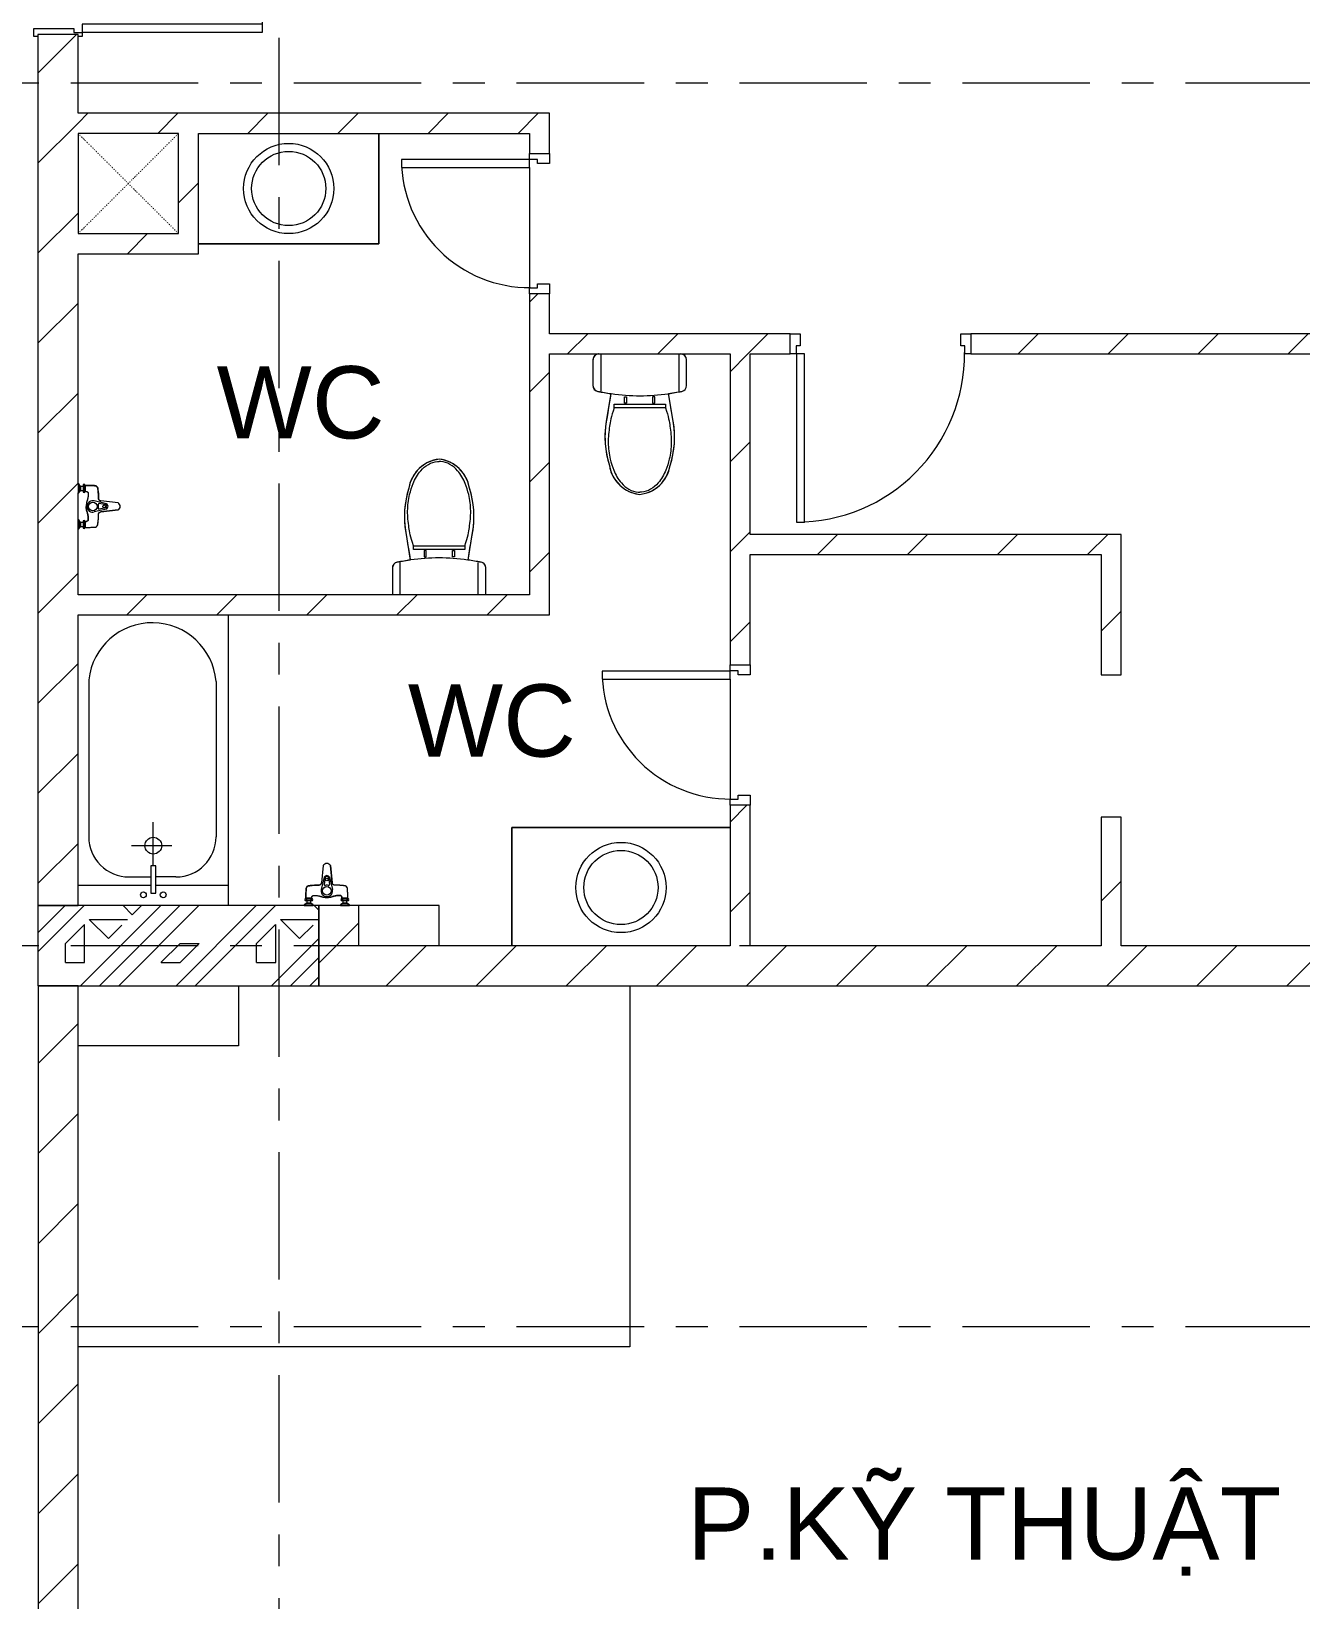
# Model space of a CAD drawing. Header units: millimetres. Extents: x -20144 to 117583, y -11426 to 48263.
# Drawn here: x 31168 to 37495, y 23590 to 31408 of the extents above; entities that cross this region are included whole.
import ezdxf

# ---------------------------------------------------------------- set-up
doc = ezdxf.new("R2010")
doc.units = ezdxf.units.MM
doc.linetypes.add('Dash', pattern=[12.35, 3.175, -3.175, 0, -3, 0, -3])
doc.linetypes.add('Grid Line', pattern=[22.225, 12.7, -3.175, 3.175, -3.175])
for name, color, linetype, lineweight in [('A-DETL-GENF', 31, 'Continuous', 5), ('A-DETL-GENF-HDLN', 161, 'Dash', 5), ('CHU', 181, 'Continuous', 5), ('CUA', 31, 'Continuous', 9), ('HATCH-TUONG', 152, 'Continuous', 9), ('NET CAT', 3, 'Continuous', 5), ('NET-CAT', 3, 'Continuous', 9), ('NET-THAY', 2, 'Continuous', 15), ('THIET-BI', 44, 'Continuous', 5), ('TRUC', 225, 'Continuous', 5)]:
    doc.layers.add(name, color=color, linetype=linetype, lineweight=lineweight)
doc.styles.add('Arial', font='arial.ttf', dxfattribs={"height": 360})
pattern_1 = [(45, (0, 0), (-224.5064, 224.5064), [])]

# ---------------------------------------------------------------- blocks, each defined once
blk = doc.blocks.new('X-LA - X-LA-685055-MẶT BẰNG TẦNG 24')
at = {"layer": 'THIET-BI'}
for p, q in [((450, -550), (450, 0)), ((450, 0), (450, -550)), ((-450, -550), (450, -550)), ((450, -550), (-450, -550))]:
    blk.add_line(p, q, dxfattribs=at)
for radius in [225, 185]:
    blk.add_circle((0, -275), radius, dxfattribs=at)
blk = doc.blocks.new('X-LA - X-LA-647330-MẶT BẰNG TẦNG 24')
at = {"layer": 'THIET-BI'}
for p, q in [((543.8, -600), (543.8, -10)), ((543.8, -10), (543.8, -600)), ((-543.8, -600), (543.8, -600)), ((543.8, -600), (-543.8, -600))]:
    blk.add_line(p, q, dxfattribs=at)
for radius in [225, 185]:
    blk.add_circle((0, -300), radius, dxfattribs=at)
blk = doc.blocks.new('CUA VAO CAN HO_0001 - Type 1-434610-MẶT BẰNG TẦNG 24')
at = {"layer": 'CUA', "lineweight": 5}
for p, q in [((-570, 97.7), (-570, 117.7)), ((-570, 117.7), (-530, 117.7)), ((-560, 97.7), (-570, 97.7)), ((-560, -102.3), (-560, 97.7)), ((-530, 117.7), (-530, -81.3)), ((733, 117.7), (773, 117.7)), ((733, -81.3), (733, 117.7)), ((763, 97.7), (763, -102.3)), ((773, 97.7), (763, 97.7)), ((773, 117.7), (773, 97.7)), ((-570, -102.3), (-560, -102.3)), ((-570, -122.3), (-570, -102.3)), ((-550, -122.3), (-570, -122.3)), ((-550, -81.3), (-550, -122.3)), ((-530, -81.3), (-550, -81.3)), ((753, -81.3), (733, -81.3)), ((753, -122.3), (753, -81.3)), ((773, -122.3), (753, -122.3)), ((763, -102.3), (773, -102.3)), ((773, -102.3), (773, -122.3))]:
    blk.add_line(p, q, dxfattribs=at)
at = {"layer": 'CUA'}
for p, q in [((-509, -122.3), (-549, -122.3)), ((-549, -122.3), (-549, -1022.3)), ((-509, -1022.3), (-509, -122.3)), ((712, -122.3), (752, -122.3)), ((712, -522.3), (712, -122.3)), ((752, -122.3), (752, -522.3)), ((752, -522.3), (712, -522.3)), ((-549, -1022.3), (-509, -1022.3))]:
    blk.add_line(p, q, dxfattribs=at)
at = {"layer": 'CUA', "lineweight": 5}
for centre, radius, start, end in [((-549, -122.3), 900, 270, 0.5), ((752, -122.3), 400, 179.5, 270)]:
    blk.add_arc(centre, radius, start, end, dxfattribs=at)
blk = doc.blocks.new('X-XI - X-XI-V21-MẶT BẰNG TẦNG 24')
at = {"layer": 'THIET-BI'}
for p, q in [((-231.9, -24.9), (-233.2, -33.2)), ((-233.2, -29), (-233.2, -157.9)), ((-233.2, -29), (-233.2, -157.9)), ((-233.2, -33.2), (-233.2, -45)), ((-233.2, -45), (-233.2, -157.9)), ((-194.6, -24.9), (-194.6, -185.7)), ((194.6, -24.9), (194.6, -186.1)), ((233.2, -29), (232.6, -24.9)), ((233.2, -157.9), (233.2, -29)), ((233.2, -157.9), (233.2, -29)), ((233.2, -157.9), (233.2, -29)), ((-233.2, -157.9), (-232.9, -162.1)), ((-232.9, -162.1), (-231, -169.1)), ((-231, -169.1), (-228, -174.5)), ((-228, -174.5), (-224.2, -178.9)), ((-224.2, -178.9), (-216.9, -183.9)), ((-216.9, -183.9), (-209.4, -186.4)), ((-209.4, -186.4), (-202.4, -187.7)), ((-202.4, -187.7), (-192, -189.7)), ((-192, -189.7), (-184.2, -191.1)), ((-184.2, -191.1), (-168, -193.8)), ((-168, -193.8), (-149.9, -196.6)), ((-143.8, -197.5), (-166.7, -335.2)), ((-143.8, -197.5), (-166.7, -335.2)), ((-147.8, -221.1), (-155.3, -266.3)), ((-149.9, -196.6), (-143.8, -197.5)), ((-143.8, -197.5), (-147.8, -221.1)), ((-76.6, -213.5), (-66.1, -213.5)), ((-76.6, -245), (-76.6, -213.5)), ((-66.1, -213.5), (-66.1, -245)), ((64, -213.5), (64, -245)), ((74.4, -213.5), (64, -213.5)), ((74.4, -245), (74.4, -213.5)), ((143.8, -197.5), (212.9, -185.5)), ((166.7, -335.2), (143.8, -197.5)), ((166.7, -335.2), (143.8, -197.5)), ((146.9, -216.1), (143.8, -197.5)), ((151.8, -245.3), (146.9, -216.1)), ((212.9, -185.5), (220.8, -181.7)), ((220.8, -181.7), (226.5, -176.5)), ((226.5, -176.5), (231.9, -166.7)), ((231.9, -166.7), (233.2, -157.9)), ((-161.5, -303.8), (-164.6, -322)), ((-157.7, -280.9), (-161.5, -303.8)), ((-155.3, -266.3), (-157.7, -280.9)), ((-127.7, -249.9), (127.7, -249.9)), ((-127.7, -267.8), (-127.7, -249.9)), ((-8.6, -267.8), (-127.7, -267.8)), ((-66.1, -245), (-76.6, -245)), ((127.7, -267.8), (-8.6, -267.8)), ((64, -245), (74.4, -245)), ((127.7, -249.9), (127.7, -267.8)), ((157.2, -277.8), (151.8, -245.3)), ((161.7, -304.9), (157.2, -277.8)), ((166.7, -335.2), (161.7, -304.9)), ((-172.5, -383), (-173.5, -402.2)), ((-171, -365.1), (-172.5, -383)), ((-168.9, -349), (-171, -365.1)), ((-164.6, -322), (-168.9, -349)), ((171.6, -371), (166.7, -335.2)), ((173.2, -395.8), (171.6, -371)), ((-173.5, -402.2), (-173.1, -436.1)), ((-173.1, -436.1), (-172.5, -446.5)), ((-172.5, -446.5), (-169.6, -474.8)), ((165.2, -502.3), (172.5, -446.5)), ((172.5, -446.5), (173.5, -426.5)), ((173.5, -426.5), (173.2, -395.8)), ((-169.6, -474.8), (-166.5, -495.3)), ((-166.5, -495.3), (-161.1, -520.9)), ((-161.1, -520.9), (-151.4, -555.9)), ((151.4, -555.9), (155.1, -543.7)), ((155.1, -543.7), (161.7, -518.5)), ((161.7, -518.5), (165.2, -502.3)), ((-151.4, -555.9), (-143.5, -587)), ((-143.5, -587), (-131.8, -612.8)), ((-131.8, -612.8), (-121.7, -628.9)), ((114.1, -638.9), (131.6, -613.2)), ((131.6, -613.2), (145.5, -581)), ((145.5, -581), (151.4, -555.9)), ((-121.7, -628.9), (-100.2, -653.8)), ((-100.2, -653.8), (-87.5, -664.8)), ((-87.5, -664.8), (-69.9, -676.9)), ((-69.9, -676.9), (-49.6, -687.2)), ((-49.6, -687.2), (-19.9, -696.9)), ((-19.9, -696.9), (0, -700.2)), ((0, -700.2), (34.6, -692.9)), ((34.6, -692.9), (60.8, -681.9)), ((60.8, -681.9), (86, -665.9)), ((86, -665.9), (100.2, -653.8)), ((100.2, -653.8), (114.1, -638.9))]:
    blk.add_line(p, q, dxfattribs=at)
for centre, radius, start, end in [((-204.3, -29), 29, 171.15498, 180), ((-204.3, -29), 29, 171.94499, 180), ((204.3, -29), 29, 0, 8.84502), ((204.3, -29), 29, 360, 8.05501), ((-204.3, -157.9), 29, 180, 259.85987), ((-204.3, -157.9), 29, 180, 259.85987), ((18.1, 960), 1168.8, 258.77622, 262.03475), ((18.1, 960), 1168.8, 258.77622, 262.03475), ((18.1, 960), 1168.8, 262.14467, 269.16333), ((-16, 957.7), 1166.4, 270.83748, 277.76826), ((-18.1, 960), 1168.8, 277.96525, 281.22378), ((-18.1, 960), 1168.8, 277.96525, 281.22378), ((204.3, -157.9), 29, 280.14013, 360), ((204.3, -157.9), 29, 280.14013, 0), ((287.1, -414.4), 460.7, 170.09406, 197.88556), ((287.1, -414.4), 460.7, 170.09406, 197.88556), ((-287.1, -414.4), 460.7, 342.11444, 9.90594), ((-287.1, -414.4), 460.7, 342.11444, 9.90594), ((18.2, -529.6), 171.6, 188.82666, 263.90979), ((18.2, -529.6), 171.6, 188.82666, 263.90979), ((-18.2, -529.6), 171.6, 276.09021, 351.17334), ((-18.2, -529.6), 171.6, 276.09021, 351.17334)]:
    blk.add_arc(centre, radius, start, end, dxfattribs=at)
for points in [[(-127.7, -267.8), (-143.4, -315.6), (-152.2, -364.8), (-160.3, -442.2), (-151, -516.8), (-129.6, -585.3), (-93.5, -652), (-37.5, -689.3), (-2.9, -689.4), (0, -689.4)], [(127.7, -267.8), (143.4, -315.6), (152.2, -364.8), (160.3, -442.2), (151, -516.8), (129.6, -585.3), (93.5, -652), (37.5, -689.3), (2.9, -689.4), (0, -689.4)]]:
    blk.add_open_spline(points, degree=3, knots=[12.724379, 12.724379, 12.724379, 12.724379, 75.096459, 151.912755, 228.70098, 282.501534, 351.034079, 439.49288, 447.51098, 447.51098, 447.51098, 447.51098], dxfattribs=at)
blk = doc.blocks.new('X-XI - X-XI-V22-MẶT BẰNG TẦNG 24')
at = {"layer": 'THIET-BI'}
for p, q in [((-230.6, -16.8), (-233.2, -33.2)), ((-233.2, -29), (-233.2, -157.9)), ((-233.2, -29), (-233.2, -157.9)), ((-233.2, -33.2), (-233.2, -45)), ((-233.2, -45), (-233.2, -157.9)), ((-227.9, -12.2), (-230.6, -16.8)), ((-222, -6.1), (-227.9, -12.2)), ((-212.4, -1.2), (-222, -6.1)), ((-205.2, -0.1), (-212.4, -1.2)), ((-194.6, -0.1), (-194.6, -185.7)), ((194.6, -0.1), (194.6, -186.1)), ((215, -2.1), (205, -0.1)), ((219.3, -4.2), (215, -2.1)), ((224.8, -8.5), (219.3, -4.2)), ((227.7, -12), (224.8, -8.5)), ((231.6, -19.3), (227.7, -12)), ((233.2, -29), (231.6, -19.3)), ((233.2, -157.9), (233.2, -29)), ((233.2, -157.9), (233.2, -29)), ((233.2, -157.9), (233.2, -29)), ((-233.2, -157.9), (-232.9, -162.1)), ((-232.9, -162.1), (-231, -169.1)), ((-231, -169.1), (-228, -174.5)), ((-228, -174.5), (-224.2, -178.9)), ((-224.2, -178.9), (-216.9, -183.9)), ((-216.9, -183.9), (-209.4, -186.4)), ((-209.4, -186.4), (-202.4, -187.7)), ((-202.4, -187.7), (-192, -189.7)), ((-192, -189.7), (-184.2, -191.1)), ((-184.2, -191.1), (-168, -193.8)), ((-168, -193.8), (-149.9, -196.6)), ((-143.8, -197.5), (-166.7, -335.2)), ((-143.8, -197.5), (-166.7, -335.2)), ((-147.8, -221.1), (-155.3, -266.3)), ((-149.9, -196.6), (-143.8, -197.5)), ((-143.8, -197.5), (-147.8, -221.1)), ((-76.6, -213.5), (-66.1, -213.5)), ((-76.6, -245), (-76.6, -213.5)), ((-66.1, -213.5), (-66.1, -245)), ((64, -213.5), (64, -245)), ((74.4, -213.5), (64, -213.5)), ((74.4, -245), (74.4, -213.5)), ((143.8, -197.5), (212.9, -185.5)), ((166.7, -335.2), (143.8, -197.5)), ((166.7, -335.2), (143.8, -197.5)), ((146.9, -216.1), (143.8, -197.5)), ((151.8, -245.3), (146.9, -216.1)), ((212.9, -185.5), (220.8, -181.7)), ((220.8, -181.7), (226.5, -176.5)), ((226.5, -176.5), (231.9, -166.7)), ((231.9, -166.7), (233.2, -157.9)), ((-161.5, -303.8), (-164.6, -322)), ((-157.7, -280.9), (-161.5, -303.8)), ((-155.3, -266.3), (-157.7, -280.9)), ((-127.7, -249.9), (127.7, -249.9)), ((-127.7, -267.8), (-127.7, -249.9)), ((-8.6, -267.8), (-127.7, -267.8)), ((-66.1, -245), (-76.6, -245)), ((127.7, -267.8), (-8.6, -267.8)), ((64, -245), (74.4, -245)), ((127.7, -249.9), (127.7, -267.8)), ((157.2, -277.8), (151.8, -245.3)), ((161.7, -304.9), (157.2, -277.8)), ((166.7, -335.2), (161.7, -304.9)), ((-172.5, -383), (-173.5, -402.2)), ((-171, -365.1), (-172.5, -383)), ((-168.9, -349), (-171, -365.1)), ((-164.6, -322), (-168.9, -349)), ((171.6, -371), (166.7, -335.2)), ((173.2, -395.8), (171.6, -371)), ((-173.5, -402.2), (-173.1, -436.1)), ((-173.1, -436.1), (-172.5, -446.5)), ((-172.5, -446.5), (-169.6, -474.8)), ((165.2, -502.3), (172.5, -446.5)), ((172.5, -446.5), (173.5, -426.5)), ((173.5, -426.5), (173.2, -395.8)), ((-169.6, -474.8), (-166.5, -495.3)), ((-166.5, -495.3), (-161.1, -520.9)), ((-161.1, -520.9), (-151.4, -555.9)), ((151.4, -555.9), (155.1, -543.7)), ((155.1, -543.7), (161.7, -518.5)), ((161.7, -518.5), (165.2, -502.3)), ((-151.4, -555.9), (-143.5, -587)), ((-143.5, -587), (-131.8, -612.8)), ((-131.8, -612.8), (-121.7, -628.9)), ((114.1, -638.9), (131.6, -613.2)), ((131.6, -613.2), (145.5, -581)), ((145.5, -581), (151.4, -555.9)), ((-121.7, -628.9), (-100.2, -653.8)), ((-100.2, -653.8), (-87.5, -664.8)), ((-87.5, -664.8), (-69.9, -676.9)), ((-69.9, -676.9), (-49.6, -687.2)), ((-49.6, -687.2), (-19.9, -696.9)), ((-19.9, -696.9), (0, -700.2)), ((0, -700.2), (34.6, -692.9)), ((34.6, -692.9), (60.8, -681.9)), ((60.8, -681.9), (86, -665.9)), ((86, -665.9), (100.2, -653.8)), ((100.2, -653.8), (114.1, -638.9))]:
    blk.add_line(p, q, dxfattribs=at)
for centre, radius, start, end in [((-204.3, -29), 29, 92.05448, 180), ((-204.3, -29), 29, 90.71703, 180), ((204.3, -29), 29, 0, 89.28297), ((204.3, -29), 29, 360, 87.94552), ((-204.3, -157.9), 29, 180, 259.85987), ((-204.3, -157.9), 29, 180, 259.85987), ((18.1, 960), 1168.8, 258.77622, 262.03475), ((18.1, 960), 1168.8, 258.77622, 262.03475), ((18.1, 960), 1168.8, 262.14467, 269.16333), ((-16, 957.7), 1166.4, 270.83748, 277.76826), ((-18.1, 960), 1168.8, 277.96525, 281.22378), ((-18.1, 960), 1168.8, 277.96525, 281.22378), ((204.3, -157.9), 29, 280.14013, 360), ((204.3, -157.9), 29, 280.14013, 0), ((287.1, -414.4), 460.7, 170.09406, 197.88556), ((287.1, -414.4), 460.7, 170.09406, 197.88556), ((-287.1, -414.4), 460.7, 342.11444, 9.90594), ((-287.1, -414.4), 460.7, 342.11444, 9.90594), ((18.2, -529.6), 171.6, 188.82666, 263.90979), ((18.2, -529.6), 171.6, 188.82666, 263.90979), ((-18.2, -529.6), 171.6, 276.09021, 351.17334), ((-18.2, -529.6), 171.6, 276.09021, 351.17334)]:
    blk.add_arc(centre, radius, start, end, dxfattribs=at)
for points in [[(-127.7, -267.8), (-143.4, -315.6), (-152.2, -364.8), (-160.3, -442.2), (-151, -516.8), (-129.6, -585.3), (-93.5, -652), (-37.5, -689.3), (-2.9, -689.4), (0, -689.4)], [(127.7, -267.8), (143.4, -315.6), (152.2, -364.8), (160.3, -442.2), (151, -516.8), (129.6, -585.3), (93.5, -652), (37.5, -689.3), (2.9, -689.4), (0, -689.4)]]:
    blk.add_open_spline(points, degree=3, knots=[12.724379, 12.724379, 12.724379, 12.724379, 75.096459, 151.912755, 228.70098, 282.501534, 351.034079, 439.49288, 447.51098, 447.51098, 447.51098, 447.51098], dxfattribs=at)
blk = doc.blocks.new('X-SEN - X-SEN-410583-MẶT BẰNG TẦNG 24')
at = {"layer": 'THIET-BI'}
for p, q in [((-67.5, 0), (-112.5, 0)), ((-112.5, 0), (-112.5, -3.8)), ((-112.5, 0), (-67.5, 0)), ((-112.5, -3.8), (-112.5, 0)), ((-67.5, -3.8), (-67.5, 0)), ((-67.5, 0), (-67.5, -3.8)), ((112.5, 0), (67.5, 0)), ((67.5, 0), (67.5, -3.8)), ((67.5, 0), (67.5, -3.8)), ((112.5, 0), (67.5, 0)), ((112.5, -3.8), (112.5, 0)), ((112.5, -3.8), (112.5, 0)), ((-112.5, -3.8), (-99.9, -12.6)), ((-67.5, -3.8), (-112.5, -3.8)), ((-112.5, -3.8), (-99.9, -12.6)), ((-99.9, -25.3), (-107.2, -25.3)), ((-72.8, -25.3), (-107.2, -25.3)), ((-107.2, -34.3), (-105.1, -34.3)), ((-107.2, -34.3), (-72.8, -34.3)), ((-105.1, -34.3), (-105.1, -37.2)), ((-105.1, -34.3), (-105.1, -37.2)), ((-74.9, -34.3), (-105.1, -34.3)), ((-105.1, -37.2), (-74.9, -37.2)), ((-99.9, -12.6), (-99.9, -25.3)), ((-99.9, -12.6), (-80.1, -12.6)), ((-80.1, -12.6), (-99.9, -12.6)), ((-99.9, -12.6), (-99.9, -25.3)), ((-80.1, -12.6), (-67.5, -3.8)), ((-80.1, -12.6), (-67.5, -3.8)), ((-80.1, -25.3), (-80.1, -12.6)), ((-80.1, -25.3), (-80.1, -12.6)), ((-72.8, -25.3), (-80.1, -25.3)), ((-74.9, -37.2), (-74.9, -34.3)), ((-74.9, -34.3), (-72.8, -34.3)), ((-74.9, -37.2), (-74.9, -34.3)), ((67.5, -3.8), (80.1, -12.6)), ((112.5, -3.8), (67.5, -3.8)), ((67.5, -3.8), (80.1, -12.6)), ((80.1, -25.3), (72.8, -25.3)), ((107.2, -25.3), (72.8, -25.3)), ((72.8, -34.3), (74.9, -34.3)), ((72.8, -34.3), (107.2, -34.3)), ((74.9, -34.3), (74.9, -37.2)), ((74.9, -34.3), (74.9, -37.2)), ((105.1, -34.3), (74.9, -34.3)), ((74.9, -37.2), (105.1, -37.2)), ((80.1, -12.6), (80.1, -25.3)), ((99.9, -12.6), (80.1, -12.6)), ((80.1, -12.6), (99.9, -12.6)), ((99.9, -12.6), (80.1, -12.6)), ((80.1, -12.6), (80.1, -25.3)), ((99.9, -12.6), (112.5, -3.8)), ((99.9, -12.6), (112.5, -3.8)), ((99.9, -25.3), (99.9, -12.6)), ((99.9, -25.3), (99.9, -12.6)), ((107.2, -25.3), (99.9, -25.3)), ((105.1, -37.2), (105.1, -34.3)), ((105.1, -34.3), (107.2, -34.3)), ((105.1, -37.2), (105.1, -34.3)), ((-12.9, -141.7), (-27.6, -80.8)), ((-27.3, -113.1), (-17.5, -199.2)), ((-17.5, -199.2), (-27.3, -113.1)), ((-7.7, -139.6), (-13.8, -105.5)), ((7.7, -139.6), (13.8, -105.5)), ((12.9, -141.7), (27.6, -80.8)), ((17.5, -199.2), (27.3, -113.1)), ((17.5, -199.2), (27.3, -113.1))]:
    blk.add_line(p, q, dxfattribs=at)
for centre, radius in [((0, -73.2), 21.5), ((0, -130.1), 7.2)]:
    blk.add_circle(centre, radius, dxfattribs=at)
for centre, radius, start, end in [((-102.9, -29.8), 6.9, 148.02464, 211.97536), ((-102.9, -29.8), 6.9, 148.02464, 211.97536), ((-107.2, -27.1), 1.8, 90, 148.02464), ((-107.2, -27.1), 1.8, 90, 148.02464), ((-107.2, -32.5), 1.8, 211.97536, 270), ((-107.2, -32.5), 1.8, 211.97536, 270), ((-112.5, -29.8), 6.9, 319.28447, 40.71553), ((-94.4, -29.8), 6.9, 139.28447, 220.71553), ((-85.4, -29.8), 6.9, 319.28447, 40.71553), ((-67.5, -29.8), 6.9, 139.28447, 220.71553), ((-72.8, -27.1), 1.8, 31.97536, 90), ((-72.8, -27.1), 1.8, 31.97536, 90), ((-72.8, -32.5), 1.8, 270, 328.02464), ((-72.8, -32.5), 1.8, 270, 328.02464), ((-77.1, -29.8), 6.9, 328.02464, 31.97536), ((-77.1, -29.8), 6.9, 328.02464, 31.97536), ((-0.4, -73.2), 28.3, 89.25175, 195.66926), ((0.4, -73.2), 28.3, 344.33074, 90.74825), ((77.1, -29.8), 6.9, 148.02464, 211.97536), ((77.1, -29.8), 6.9, 148.02464, 211.97536), ((72.8, -27.1), 1.8, 90, 148.02464), ((72.8, -27.1), 1.8, 90, 148.02464), ((72.8, -32.5), 1.8, 211.97536, 270), ((72.8, -32.5), 1.8, 211.97536, 270), ((67.5, -29.8), 6.9, 319.28447, 40.71553), ((85.6, -29.8), 6.9, 139.28447, 220.71553), ((94.6, -29.8), 6.9, 319.28447, 40.71553), ((112.5, -29.8), 6.9, 139.28447, 220.71553), ((107.2, -27.1), 1.8, 31.97536, 90), ((107.2, -27.1), 1.8, 31.97536, 90), ((107.2, -32.5), 1.8, 270, 328.02464), ((107.2, -32.5), 1.8, 270, 328.02464), ((102.9, -29.8), 6.9, 328.02464, 31.97536), ((102.9, -29.8), 6.9, 328.02464, 31.97536), ((-9.4, -104.7), 4.5, 74.07034, 190.15556), ((0, -134.7), 14.7, 208.41441, 331.58559), ((-0.4, -73.2), 28.3, 254.07034, 270.74825), ((0, -136.6), 8.24, 201.12938, 338.87062), ((0.4, -73.2), 28.3, 269.25175, 285.92966), ((9.4, -104.7), 4.5, 349.84444, 105.92966), ((0, -191), 19.3, 205.0481, 334.9519), ((0, -191), 19.3, 205.0481, 334.9519)]:
    blk.add_arc(centre, radius, start, end, dxfattribs=at)
for points, knots in [([(-105.1, -37.2), (-105.1, -39.1), (-104.9, -42.9), (-104.7, -48.5), (-104.5, -54.2), (-104.2, -61.7), (-103.9, -68.4), (-103.8, -73.6), (-103.7, -75.5), (-103.7, -76.7), (-103.6, -77.6), (-103.6, -78.6), (-103.6, -79.8), (-103.6, -81), (-103.5, -81.8), (-103.5, -82.3), (-103.5, -82.6), (-103.4, -83), (-103.4, -83.5), (-103.3, -84.3), (-103.2, -85.5), (-103.1, -86.6), (-102.8, -87.6), (-102.6, -88.2), (-102.3, -88.9), (-101.9, -89.7), (-101.3, -90.8), (-100.6, -91.7), (-100, -92.5), (-99, -93.6), (-97.8, -94.7), (-96.2, -95.8), (-95, -96.6), (-93.7, -97.2), (-92.4, -97.7), (-91.2, -98.1), (-90.3, -98.4), (-89.6, -98.5), (-88.9, -98.7), (-88, -98.8), (-86.8, -99), (-85.6, -99.1), (-84.7, -99.1), (-84, -99.2), (-83.3, -99.3), (-82.3, -99.4), (-81.2, -99.5), (-79.7, -99.6), (-77.9, -99.8), (-75.5, -100), (-72.8, -100.2), (-70, -100.5), (-66.3, -100.8), (-61.6, -101.2), (-56, -101.5), (-51.7, -101.8), (-48.8, -101.9), (-47.3, -101.9), (-46.1, -101.9), (-45.1, -102), (-44.4, -102), (-43.6, -102), (-42.6, -102), (-41.4, -102), (-40.1, -102), (-39.3, -102.1), (-38.8, -102.1), (-38.5, -102.2), (-38.1, -102.2), (-37.6, -102.3), (-36.8, -102.4), (-35.6, -102.6), (-34.3, -103), (-33.2, -103.5), (-32.5, -104), (-31.7, -104.6), (-30.5, -105.7), (-29, -107.6), (-27.9, -110.1), (-27.4, -112), (-27.3, -113.1)], [0, 0, 0, 0, 0.041667, 0.083333, 0.125, 0.166667, 0.25, 0.270833, 0.28125, 0.291667, 0.296875, 0.302083, 0.3125, 0.322917, 0.328125, 0.330729, 0.333333, 0.335938, 0.338542, 0.34375, 0.354167, 0.364583, 0.369792, 0.375, 0.380208, 0.385417, 0.395833, 0.40625, 0.411458, 0.416667, 0.4375, 0.447917, 0.458333, 0.46875, 0.479167, 0.489583, 0.494792, 0.5, 0.505208, 0.510417, 0.520833, 0.53125, 0.536458, 0.541667, 0.546875, 0.552083, 0.5625, 0.572917, 0.583333, 0.604167, 0.625, 0.645833, 0.666667, 0.708333, 0.75, 0.791667, 0.802083, 0.8125, 0.822917, 0.828125, 0.833333, 0.838542, 0.84375, 0.854167, 0.864583, 0.869792, 0.872396, 0.875, 0.877604, 0.880208, 0.885417, 0.895833, 0.90625, 0.916667, 0.921875, 0.927083, 0.9375, 0.958333, 0.979167, 1, 1, 1, 1]), ([(-105.1, -37.2), (-104.5, -52.3), (-103.9, -68.7), (-103.3, -87.5), (-99.6, -93.9), (-92.4, -98.5), (-72.6, -100.1), (-54, -102.2), (-33.9, -102), (-28.7, -107.4), (-27.8, -111), (-27.3, -113.1)], [0, 0, 0, 0, 45.441328, 49.333631, 56.110562, 66.562664, 73.682324, 114.966912, 125.570438, 129.900151, 136.284558, 136.284558, 136.284558, 136.284558]), ([(0, -41), (-2, -40.9), (-5.6, -40.9), (-10.3, -41.2), (-14.4, -41.6), (-18, -42.2), (-21.2, -42.9), (-24.2, -43.7), (-27.1, -44.6), (-30, -45.4), (-32.9, -46.3), (-35.8, -47.2), (-38.8, -47.9), (-41.8, -48.6), (-45.1, -49.2), (-48.4, -49.8), (-51.8, -50.2), (-54.8, -50.5), (-56.9, -50.7), (-58.1, -50.8), (-59, -50.9), (-59.9, -51), (-60.8, -51), (-61.7, -51), (-62.4, -51), (-63, -51), (-63.6, -51), (-64.4, -50.9), (-65.1, -50.8), (-65.7, -50.7), (-66.1, -50.6), (-66.5, -50.5), (-67.1, -50.4), (-68.1, -50.1), (-69.1, -49.6), (-70.1, -49), (-71.1, -48.3), (-72, -47.4), (-72.8, -46.6), (-73.3, -45.8), (-73.8, -45.1), (-74.1, -44.3), (-74.4, -43.5), (-74.6, -42.6), (-74.7, -41.9), (-74.8, -41.3), (-74.8, -40.9), (-74.9, -40.4), (-74.9, -39.8), (-74.9, -38.8), (-74.9, -37.9), (-74.9, -37.2)], [0, 0, 0, 0, 0.041667, 0.083333, 0.125, 0.166667, 0.208333, 0.25, 0.291667, 0.333333, 0.375, 0.416667, 0.458333, 0.5, 0.541667, 0.583333, 0.625, 0.666667, 0.6875, 0.697917, 0.708333, 0.71875, 0.729167, 0.739583, 0.75, 0.755208, 0.760417, 0.770833, 0.78125, 0.786458, 0.791667, 0.796875, 0.802083, 0.8125, 0.833333, 0.84375, 0.854167, 0.875, 0.885417, 0.895833, 0.90625, 0.916667, 0.927083, 0.9375, 0.947917, 0.953125, 0.958333, 0.963542, 0.96875, 0.979167, 1, 1, 1, 1]), ([(-74.9, -37.2), (-74.9, -39.9), (-75, -44.9), (-67.9, -51.6), (-55.3, -50.7), (-39.4, -48.7), (-24.4, -43.4), (-11.8, -40.7), (0, -41)], [0, 0, 0, 0, 8.475038, 15.961674, 29.255673, 47.963091, 70.422589, 93.837243, 93.837243, 93.837243, 93.837243]), ([(74.9, -37.2), (74.9, -37.9), (74.9, -38.8), (74.9, -39.8), (74.9, -40.4), (74.8, -40.9), (74.8, -41.3), (74.7, -41.9), (74.6, -42.6), (74.4, -43.3), (74.3, -43.9), (74.1, -44.4), (73.8, -45.1), (73.3, -45.8), (72.8, -46.6), (72, -47.4), (71.1, -48.3), (70.1, -49), (69.1, -49.6), (68.1, -50.1), (67.1, -50.4), (66.5, -50.5), (66.1, -50.6), (65.7, -50.7), (65.1, -50.8), (64.4, -50.9), (63.5, -51), (62.7, -51), (62.1, -51), (61.5, -51), (60.8, -51), (59.9, -51), (59, -50.9), (58.1, -50.8), (56.9, -50.7), (54.8, -50.5), (51.8, -50.2), (47.2, -49.6), (41.8, -48.7), (36.8, -47.4), (32.9, -46.3), (30, -45.4), (27.1, -44.6), (24.2, -43.7), (21.2, -42.9), (18, -42.2), (14.4, -41.6), (10.3, -41.2), (5.6, -40.9), (2, -40.9), (0, -41)], [0, 0, 0, 0, 0.020833, 0.03125, 0.036458, 0.041667, 0.046875, 0.052083, 0.0625, 0.072917, 0.078125, 0.083333, 0.09375, 0.104167, 0.114583, 0.125, 0.145833, 0.15625, 0.166667, 0.1875, 0.197917, 0.203125, 0.208333, 0.213542, 0.21875, 0.229167, 0.239583, 0.25, 0.255208, 0.260417, 0.270833, 0.28125, 0.291667, 0.302083, 0.3125, 0.333333, 0.375, 0.416667, 0.5, 0.583333, 0.625, 0.666667, 0.708333, 0.75, 0.791667, 0.833333, 0.875, 0.916667, 0.958333, 1, 1, 1, 1]), ([(74.9, -37.2), (74.9, -39.9), (75, -44.9), (67.9, -51.6), (55.3, -50.7), (39.4, -48.7), (24.4, -43.4), (11.8, -40.7), (0, -41)], [0, 0, 0, 0, 8.475038, 15.961674, 29.255673, 47.963091, 70.422589, 93.837243, 93.837243, 93.837243, 93.837243]), ([(27.3, -113.1), (27.4, -112), (27.9, -110.1), (29, -107.6), (30.5, -105.7), (31.7, -104.6), (32.5, -104), (33.2, -103.5), (34.3, -103), (35.6, -102.6), (36.8, -102.4), (37.6, -102.3), (38.1, -102.2), (38.5, -102.2), (38.8, -102.1), (39.3, -102.1), (40.1, -102), (41.4, -102), (42.6, -102), (43.6, -102), (44.4, -102), (45.1, -102), (46.1, -101.9), (47.3, -101.9), (48.8, -101.9), (51.7, -101.8), (57.9, -101.4), (65.3, -100.9), (72.8, -100.2), (76.9, -99.8), (79.7, -99.6), (81.2, -99.5), (82.3, -99.4), (83.3, -99.3), (84, -99.2), (84.7, -99.1), (85.6, -99.1), (86.8, -99), (88, -98.8), (88.9, -98.7), (89.6, -98.5), (90.3, -98.4), (91.2, -98.1), (92.4, -97.7), (93.7, -97.2), (95, -96.6), (96.2, -95.8), (97.8, -94.7), (99.2, -93.4), (100.4, -91.9), (101.3, -90.8), (101.9, -89.7), (102.3, -88.9), (102.6, -88.2), (102.8, -87.6), (103.1, -86.6), (103.2, -85.5), (103.3, -84.3), (103.4, -83.5), (103.4, -83), (103.5, -82.6), (103.5, -82.3), (103.5, -81.8), (103.6, -81), (103.6, -79.8), (103.6, -78.6), (103.6, -77.6), (103.7, -76.7), (103.7, -75.5), (103.8, -73.6), (103.9, -70.3), (104.1, -65.5), (104.5, -54.2), (104.8, -44.8), (105.1, -37.2)], [0, 0, 0, 0, 0.020833, 0.041667, 0.0625, 0.072917, 0.078125, 0.083333, 0.09375, 0.104167, 0.114583, 0.119792, 0.122396, 0.125, 0.127604, 0.130208, 0.135417, 0.145833, 0.15625, 0.161458, 0.166667, 0.171875, 0.177083, 0.1875, 0.197917, 0.208333, 0.25, 0.333333, 0.375, 0.416667, 0.427083, 0.4375, 0.447917, 0.453125, 0.458333, 0.463542, 0.46875, 0.479167, 0.489583, 0.494792, 0.5, 0.505208, 0.510417, 0.520833, 0.53125, 0.541667, 0.552083, 0.5625, 0.583333, 0.59375, 0.604167, 0.614583, 0.619792, 0.625, 0.630208, 0.635417, 0.645833, 0.65625, 0.661458, 0.664062, 0.666667, 0.669271, 0.671875, 0.677083, 0.6875, 0.697917, 0.703125, 0.708333, 0.71875, 0.729167, 0.75, 0.791667, 0.833333, 1, 1, 1, 1]), ([(105.1, -37.2), (104.5, -52.3), (103.9, -68.7), (103.3, -87.5), (99.6, -93.9), (92.4, -98.5), (72.6, -100.1), (54, -102.2), (33.9, -102), (28.7, -107.4), (27.8, -111), (27.3, -113.1)], [0, 0, 0, 0, 45.441328, 49.333631, 56.110562, 66.562664, 73.682324, 114.966912, 125.570438, 129.900151, 136.284558, 136.284558, 136.284558, 136.284558])]:
    blk.add_open_spline(points, degree=3, knots=knots, dxfattribs=at)
blk = doc.blocks.new('X-BON TAM - X-BON TAM 1425-594602-MẶT BẰNG TẦNG 24')
at = {"layer": 'THIET-BI'}
for p, q in [((-375, 0), (-375, -1450)), ((-375, 0), (-375, -1450)), ((12.9, -61.4), (-12.9, -61.4)), ((-12.9, -61.4), (-12.9, -198.5)), ((12.9, -198.5), (12.9, -61.4)), ((-375, -100), (-12.9, -100)), ((-112.7, -142.6), (-12.9, -142.6)), ((12.9, -100), (375, -100)), ((121.7, -142.6), (12.9, -142.6)), ((-12.9, -198.5), (12.9, -198.5)), ((0, -198.5), (0, -415.4)), ((-91.8, -298.7), (108.5, -298.7)), ((-312.7, -1117.8), (-312.7, -342.6)), ((321.7, -1126.1), (321.7, -342.6))]:
    blk.add_line(p, q, dxfattribs=at)
for centre, radius in [((-49.4, -53.5), 14.5), ((49.4, -53.5), 14.5), ((0, -298.7), 41.7)]:
    blk.add_circle(centre, radius, dxfattribs=at)
for centre, radius, start, end in [((-112.7, -342.6), 200, 90, 180), ((121.7, -342.6), 200, 360, 90), ((4.9, -1091.3), 318.7, 184.7583, 353.73509)]:
    blk.add_arc(centre, radius, start, end, dxfattribs=at)
blk = doc.blocks.new('CUA PHONG NGU - Type 1-368226-MẶT BẰNG TẦNG 24')
at = {"layer": 'CUA', "lineweight": 5}
for p, q in [((-348.5, -52.3), (-348.5, 47.7)), ((-348.5, 47.7), (-298.5, 47.7)), ((-298.5, 47.7), (-298.5, -11.3)), ((501.5, 47.7), (551.5, 47.7)), ((501.5, -11.3), (501.5, 47.7)), ((551.5, 47.7), (551.5, -52.3)), ((-318.5, -52.3), (-348.5, -52.3)), ((-318.5, -11.3), (-318.5, -52.3)), ((-298.5, -11.3), (-318.5, -11.3)), ((521.5, -11.3), (501.5, -11.3)), ((521.5, -52.3), (521.5, -11.3)), ((551.5, -52.3), (521.5, -52.3))]:
    blk.add_line(p, q, dxfattribs=at)
at = {"layer": 'CUA'}
for p, q in [((-277.5, -52.3), (-317.5, -52.3)), ((-317.5, -52.3), (-317.5, -890.3)), ((-277.5, -890.3), (-277.5, -52.3)), ((-317.5, -890.3), (-277.5, -890.3))]:
    blk.add_line(p, q, dxfattribs=at)
at = {"layer": 'CUA', "lineweight": 5}
blk.add_arc((-317.5, -52.3), 838, 270, 0.5, dxfattribs=at)
blk = doc.blocks.new('CUA WC - Type 1-374201-MẶT BẰNG TẦNG 24')
at = {"layer": 'CUA', "lineweight": 5}
for p, q in [((-248.5, -52.3), (-248.5, 47.7)), ((-248.5, 47.7), (-198.5, 47.7)), ((-198.5, 47.7), (-198.5, -11.3)), ((401.5, 47.7), (451.5, 47.7)), ((401.5, -11.3), (401.5, 47.7)), ((451.5, 47.7), (451.5, -52.3)), ((-218.5, -52.3), (-248.5, -52.3)), ((-218.5, -11.3), (-218.5, -52.3)), ((-198.5, -11.3), (-218.5, -11.3)), ((421.5, -11.3), (401.5, -11.3)), ((421.5, -52.3), (421.5, -11.3)), ((451.5, -52.3), (421.5, -52.3))]:
    blk.add_line(p, q, dxfattribs=at)
at = {"layer": 'CUA'}
for p, q in [((-177.5, -52.3), (-217.5, -52.3)), ((-217.5, -52.3), (-217.5, -690.3)), ((-177.5, -690.3), (-177.5, -52.3)), ((-217.5, -690.3), (-177.5, -690.3))]:
    blk.add_line(p, q, dxfattribs=at)
at = {"layer": 'CUA', "lineweight": 5}
blk.add_arc((-217.5, -52.3), 638, 270, 0.5, dxfattribs=at)
blk = doc.blocks.new('Family2 - Family1 2-690008-MẶT BẰNG TẦNG 24')
at = {"layer": 'A-DETL-GENF'}
for p, q in [((500, 500), (0, 500)), ((0, 500), (0, 0)), ((500, 0), (500, 500)), ((0, 0), (500, 0))]:
    blk.add_line(p, q, dxfattribs=at)
at = {"layer": 'A-DETL-GENF-HDLN'}
for p, q in [((0, 500), (500, 0.8)), ((0, 0), (500, 499.2))]:
    blk.add_line(p, q, dxfattribs=at)

msp = doc.modelspace()

# ---------------------------------------------------------------- hatches: boundary and pattern name
at = {"layer": 'HATCH-TUONG', "lineweight": 5}
h = msp.add_hatch(dxfattribs=at)
h.set_pattern_fill('FP_2', color=256, style=0, pattern_type=2)
h.set_pattern_definition(pattern_1)
h.paths.add_polyline_path([(31400.5, 27049.9), (31400.5, 31393.4), (31200.5, 31393.4), (31200.5, 27049.9)], flags=0)
h.paths.add_polyline_path([(31400.5, 32716.4), (31400.5, 32999.9), (31200.5, 32999.9), (31200.5, 32716.4)], flags=0)
h = msp.add_hatch(dxfattribs=at)
h.set_pattern_fill('FP_2', color=256, style=0, pattern_type=2)
h.set_pattern_definition(pattern_1)
h.paths.add_polyline_path([(33750.5, 30899.9), (33750.5, 30999.9), (31400.5, 30999.9), (31400.5, 30899.9), (33650.5, 30899.9)], flags=0)
h = msp.add_hatch(dxfattribs=at)
h.set_pattern_fill('FP_2', color=256, style=0, pattern_type=2)
h.set_pattern_definition(pattern_1)
h.paths.add_polyline_path([(32000.5, 30299.9), (32000.5, 30899.9), (31900.5, 30899.9), (31900.5, 30299.9)], flags=0)
h = msp.add_hatch(dxfattribs=at)
h.set_pattern_fill('FP_2', color=256, style=0, pattern_type=2)
h.set_pattern_definition(pattern_1)
h.paths.add_polyline_path([(33750.5, 28499.9), (33750.5, 30100), (33650.5, 30100), (33650.5, 28499.9)], flags=0)
h.paths.add_polyline_path([(33750.5, 30800), (33750.5, 30899.9), (33650.5, 30899.9), (33650.5, 30800)], flags=0)
h = msp.add_hatch(dxfattribs=at)
h.set_pattern_fill('FP_2', color=256, style=0, pattern_type=2)
h.set_pattern_definition(pattern_1)
h.paths.add_polyline_path([(31400.5, 30299.9), (31900.5, 30299.9), (31900.5, 30399.9), (31400.5, 30399.9)], flags=0)
h = msp.add_hatch(dxfattribs=at)
h.set_pattern_fill('FP_2', color=256, style=0, pattern_type=2)
h.set_pattern_definition(pattern_1)
h.paths.add_polyline_path([(39500.5, 29799.9), (39500.5, 29899.9), (35850.5, 29899.9), (35850.5, 29799.9), (38365.9, 29799.9)], flags=0)
h.paths.add_polyline_path([(34650.5, 29799.9), (34950.5, 29799.9), (34950.5, 29899.9), (33750.5, 29899.9), (33750.5, 29799.9), (34073.3, 29799.9)], flags=0)
h = msp.add_hatch(dxfattribs=at)
h.set_pattern_fill('FP_2', color=256, style=0, pattern_type=2)
h.set_pattern_definition(pattern_1)
h.paths.add_polyline_path([(34750.5, 26849.9), (34750.5, 27549.9), (34650.5, 27549.9), (34650.5, 26849.9)], flags=0)
h.paths.add_polyline_path([(34650.5, 28249.9), (34750.5, 28249.9), (34750.5, 29799.9), (34650.5, 29799.9), (34650.5, 29075.4)], flags=0)
h = msp.add_hatch(dxfattribs=at)
h.set_pattern_fill('FP_2', color=256, style=0, pattern_type=2)
h.set_pattern_definition(pattern_1)
h.paths.add_polyline_path([(36500.5, 28799.9), (36600.5, 28799.9), (36600.5, 28899.9), (34750.5, 28899.9), (34750.5, 28799.9), (34931.8, 28799.9)], flags=0)
h = msp.add_hatch(dxfattribs=at)
h.set_pattern_fill('FP_2', color=256, style=0, pattern_type=2)
h.set_pattern_definition(pattern_1)
h.paths.add_polyline_path([(36600.5, 28199.9), (36600.5, 28799.9), (36500.5, 28799.9), (36500.5, 28199.9)], flags=0)
h = msp.add_hatch(dxfattribs=at)
h.set_pattern_fill('FP_2', color=256, style=0, pattern_type=2)
h.set_pattern_definition(pattern_1)
h.paths.add_polyline_path([(33650.5, 28499.9), (33650.5, 28599.9), (31400.5, 28599.9), (31400.5, 28499.9), (33214.8, 28499.9)], flags=0)
h = msp.add_hatch(dxfattribs=at)
h.set_pattern_fill('FP_2', color=256, style=0, pattern_type=2)
h.set_pattern_definition(pattern_1)
h.paths.add_polyline_path([(36600.5, 26849.9), (36600.5, 27489.9), (36500.5, 27489.9), (36500.5, 26849.9)], flags=0)
h = msp.add_hatch(dxfattribs=at)
h.set_pattern_fill('FP_2', color=256, style=0, pattern_type=2)
h.set_pattern_definition(pattern_1)
h.paths.add_polyline_path([(32800.5, 26649.9), (32800.5, 27049.9), (32600.5, 27049.9), (32600.5, 26649.9)], flags=0)
h = msp.add_hatch(dxfattribs=at)
h.set_pattern_fill('FP_2', color=256, style=0, pattern_type=2)
h.set_pattern_definition(pattern_1)
h.paths.add_polyline_path([(39500.5, 26649.9), (39500.5, 26849.9), (32800.5, 26849.9), (32800.5, 26649.9), (38365.9, 26649.9)], flags=0)
h = msp.add_hatch(dxfattribs=at)
h.set_pattern_fill('FP_2', color=256, style=0, pattern_type=2)
h.set_pattern_definition(pattern_1)
h.paths.add_polyline_path([(31401.4, 22549.9), (31401.4, 26650.1), (31201.4, 26650.1), (31201.4, 22549.9)], flags=0)
at = {"layer": 'NET CAT'}
h = msp.add_hatch(dxfattribs=at)
h.set_pattern_fill('FP_1', color=256, style=0, pattern_type=2)
h.set_pattern_definition([(45, (95.25, 0), (-476.246, 476.246), []), (45, (190.5, 0), (-476.246, 476.246), []), (45, (0, 0), (-476.246, 476.246), []), (45, (476.25, 0), (-476.246, 476.246), []), (45, (571.5, 0), (-476.246, 476.246), []), (0, (381, 95.25), (0, 952.5), [95.25, -857.25]), (0, (476.25, 190.5), (0, 952.5), [95.25, -857.25]), (45, (381, 95.25), (0, 952.491), [134.684, -1212.342]), (45, (476.25, 95.25), (0, 952.491), [134.684, -1212.342]), (0, (381, 95.25), (0, 952.5), [95.25, -857.25]), (90, (-95.25, 95.25), (-952.5, 6e-14), [95.25, -857.25]), (90, (0, 95.25), (-952.5, 6e-14), [190.5, -762]), (45, (-95.25, 190.5), (0, 952.491), [134.684, -1212.342]), (90, (762, 381), (-952.5, 6e-14), [95.25, -857.25]), (0, (666.75, 381), (0, 952.5), [95.25, -857.25]), (45, (666.75, 381), (0, 952.491), [134.683, -1212.342]), (0, (857.25, 95.25), (0, 952.5), [95.25, -857.25]), (0, (857.25, 571.5), (0, 952.5), [95.25, -857.25]), (90, (1047.75, 666.75), (-952.5, 6e-14), [95.25, -857.25]), (45, (857.25, 571.5), (0, 952.491), [269.367, -1077.66]), (45, (952.5, 571.5), (0, 952.491), [134.683, -1212.342]), (45, (1143, 762), (0, 952.491), [134.684, -1212.342]), (0, (1143, 857.25), (0, 952.5), [95.25, -857.25]), (90, (1143, 762), (-952.5, 6e-14), [95.25, -857.25]), (0, (476.25, 762), (0, 952.5), [95.25, -857.25]), (0, (666.75, 857.25), (0, 952.5), [95.25, -857.25]), (90, (571.5, 762), (-952.5, 6e-14), [95.25, -857.25]), (90, (666.75, 762), (-952.5, 6e-14), [95.25, -857.25]), (45, (476.25, 762), (0, 952.491), [134.684, -1212.342]), (45, (666.75, 762), (0, 952.491), [134.683, -1212.342]), (135, (119, 214.8), (-952.491, 6e-14), [134.684, -1212.342]), (135, (238.1, 333.4), (-952.491, 6e-14), [134.684, -1212.342]), (135, (309.56, 404.8), (-952.491, 6e-14), [134.684, -1212.342]), (135, (333.4, 428.6), (-952.491, 6e-14), [134.683, -1212.342]), (135, (381, 476.25), (-952.491, 6e-14), [134.683, -1212.342]), (135, (404.8, 500.06), (-952.491, 6e-14), [134.684, -1212.342]), (135, (476.25, 571.5), (-952.491, 6e-14), [134.683, -1212.342]), (135, (523.9, 619.1), (-952.491, 6e-14), [134.684, -1212.342]), (45, (119, 214.8), (0, 952.491), [95.25, -1251.776]), (45, (238.1, 333.4), (0, 952.491), [67.36, -1279.665]), (45, (404.8, 500.06), (0, 952.491), [67.36, -1279.665]), (45, (309.56, 595.3), (0, 952.491), [67.36, -1279.665]), (45, (476.25, 571.5), (0, 952.491), [67.36, -1279.665]), (45, (381, 666.75), (0, 952.491), [67.36, -1279.665]), (0, (24.2, 309.5), (0, 952.5), [190.043, -762.457]), (0, (238.1, 523.9), (0, 952.5), [95.25, -857.25])])
h.paths.add_polyline_path([(31497.8, 26649.9), (32600.5, 26649.9), (32600.5, 27049.9), (31200.5, 27049.9), (31200.5, 26649.9)], flags=0)

# ---------------------------------------------------------------- linework, layer by layer
at = {"layer": 'NET CAT', "lineweight": 13}
for p, q in [((32528, 27049.9), (31200.5, 27049.9)), ((31200.5, 27049.9), (31200.5, 26649.9)), ((32600.5, 27049.9), (32573, 27049.9)), ((32600.5, 26649.9), (32600.5, 27049.9)), ((31200.5, 26649.9), (32600.5, 26649.9))]:
    msp.add_line(p, q, dxfattribs=at)
at = {"layer": 'NET-CAT', "lineweight": 15}
for p, q in [((31400.5, 31393.4), (31200.5, 31393.4)), ((31200.5, 31393.4), (31200.5, 27049.9)), ((31400.5, 30999.9), (31400.5, 31393.4)), ((33750.5, 30999.9), (31400.5, 30999.9)), ((33750.5, 30899.9), (33750.5, 30999.9)), ((32000.5, 30299.9), (32000.5, 30899.9)), ((32000.5, 30899.9), (33650.5, 30899.9)), ((33650.5, 30899.9), (33650.5, 30800)), ((33750.5, 30800), (33750.5, 30899.9)), ((33650.5, 30800), (33750.5, 30800)), ((31400.5, 29152.4), (31400.5, 30299.9)), ((31400.5, 30299.9), (31900.5, 30299.9)), ((31900.5, 30299.9), (32000.5, 30299.9)), ((33650.5, 30100), (33650.5, 28599.9)), ((33750.5, 30100), (33650.5, 30100)), ((33750.5, 29899.9), (33750.5, 30100)), ((34950.5, 29899.9), (33750.5, 29899.9)), ((34950.5, 29799.9), (34950.5, 29899.9)), ((39500.5, 29899.9), (35850.5, 29899.9)), ((35850.5, 29899.9), (35850.5, 29799.9)), ((33750.5, 28499.9), (33750.5, 29799.9)), ((33750.5, 29799.9), (34650.5, 29799.9)), ((34650.5, 29799.9), (34650.5, 28249.9)), ((34750.5, 29799.9), (34950.5, 29799.9)), ((34750.5, 28899.9), (34750.5, 29799.9)), ((35850.5, 29799.9), (39500.5, 29799.9)), ((31400.5, 28972.3), (31400.5, 29107.6)), ((31400.5, 28599.9), (31400.5, 28927.5)), ((36600.5, 28899.9), (34750.5, 28899.9)), ((36600.5, 28799.9), (36600.5, 28899.9)), ((34750.5, 28249.9), (34750.5, 28799.9)), ((34750.5, 28799.9), (36500.5, 28799.9)), ((36500.5, 28799.9), (36500.5, 28199.9)), ((36600.5, 28199.9), (36600.5, 28799.9)), ((33650.5, 28599.9), (31400.5, 28599.9)), ((31400.5, 27049.9), (31400.5, 28499.9)), ((31400.5, 28499.9), (33650.5, 28499.9)), ((33650.5, 28499.9), (33750.5, 28499.9)), ((34650.5, 28249.9), (34750.5, 28249.9)), ((36500.5, 28199.9), (36600.5, 28199.9)), ((34650.5, 27549.9), (34650.5, 26849.9)), ((34750.5, 27549.9), (34650.5, 27549.9)), ((34750.5, 26849.9), (34750.5, 27549.9)), ((36500.5, 27489.9), (36500.5, 26849.9)), ((36600.5, 27489.9), (36500.5, 27489.9)), ((36600.5, 26849.9), (36600.5, 27489.9)), ((31200.5, 27049.9), (31400.5, 27049.9)), ((32708, 27049.9), (32600.5, 27049.9)), ((32600.5, 27049.9), (32600.5, 26649.9)), ((32800.5, 27049.9), (32753, 27049.9)), ((32800.5, 26849.9), (32800.5, 27049.9)), ((34650.5, 26849.9), (32800.5, 26849.9)), ((36500.5, 26849.9), (34750.5, 26849.9)), ((39500.5, 26849.9), (36600.5, 26849.9)), ((31401.4, 26650.1), (31201.4, 26650.1)), ((31201.4, 26650.1), (31201.4, 22549.9)), ((31401.4, 22549.9), (31401.4, 26650.1)), ((32600.5, 26649.9), (32800.5, 26649.9)), ((32800.5, 26649.9), (37900.6, 26649.9))]:
    msp.add_line(p, q, dxfattribs=at)
at = {"layer": 'NET-THAY', "lineweight": 9}
for p, q in [((33650.5, 30729), (33650.5, 30130)), ((34650.5, 28178.9), (34650.5, 27579.9)), ((33200.5, 27049.9), (32800.5, 27049.9)), ((33200.5, 26849.9), (33200.5, 27049.9)), ((32200.5, 26649.9), (32200.5, 26349.9)), ((34150.5, 26649.9), (34150.5, 24849.9)), ((32200.5, 26349.9), (31401.4, 26349.9)), ((34150.5, 24849.9), (31401.4, 24849.9))]:
    msp.add_line(p, q, dxfattribs=at)
at = {"layer": 'TRUC', "linetype": 'Grid Line', "ltscale": 50}
for p, q in [((32400.5, 43599.9), (32400.5, -4500.1)), ((42000.5, 31149.9), (-14407, 31149.9)), ((42000.5, 26849.9), (-12092.4, 26849.9)), ((42000.5, 24949.9), (-14407, 24949.9))]:
    msp.add_line(p, q, dxfattribs=at)

# ---------------------------------------------------------------- block references
at = {"lineweight": 9}
for name, p, rotation in [('CUA VAO CAN HO_0001 - Type 1-434610-MẶT BẰNG TẦNG 24', (31298.3, 31953.5), 90), ('CUA WC - Type 1-374201-MẶT BẰNG TẦNG 24', (33702.8, 30551.4), 270), ('X-XI - X-XI-V21-MẶT BẰNG TẦNG 24', (33200.5, 28575), 180), ('X-SEN - X-SEN-410583-MẶT BẰNG TẦNG 24', (31400.5, 29039.9), 90), ('X-BON TAM - X-BON TAM 1425-594602-MẶT BẰNG TẦNG 24', (31775.5, 27049.9), 180), ('CUA WC - Type 1-374201-MẶT BẰNG TẦNG 24', (34702.8, 28001.4), 270), ('X-LA - X-LA-647330-MẶT BẰNG TẦNG 24', (34106.7, 26839.9), 180), ('X-SEN - X-SEN-410583-MẶT BẰNG TẦNG 24', (32640.5, 27049.9), 180)]:
    msp.add_blockref(name, p, dxfattribs=dict(at, rotation=rotation))
at = {"lineweight": 5}
msp.add_blockref('Family2 - Family1 2-690008-MẶT BẰNG TẦNG 24', (31400.5, 30399.9), dxfattribs=at)
at = {"lineweight": 9}
for name, p in [('X-LA - X-LA-685055-MẶT BẰNG TẦNG 24', (32450.5, 30899.9)), ('CUA PHONG NGU - Type 1-368226-MẶT BẰNG TẦNG 24', (35299.1, 29852.2)), ('X-XI - X-XI-V22-MẶT BẰNG TẦNG 24', (34200.5, 29800.1))]:
    msp.add_blockref(name, p, dxfattribs=at)

# ---------------------------------------------------------------- texts
at = {"layer": 'CHU', "color": 7, "char_height": 360, "attachment_point": 3, "line_spacing_factor": 0.936439, "style": 'Arial'}
for s, insert, width in [('\\pt2540.0016,5079.9996,7620.0012,10159.9992,12700.0008,15239.9988,17780.0004,20319.9984,22860,25400.0016,27939.9996,30480.0012,33019.9992,35560.0008,38099.9988,40640.0004,43179.9984,45720,48260.0016,50799.9996,53340.0012,55879.9992,58420.0008,60959.9988,63500.0004,66039.9984,68580,71120.0016,73659.9996,76200.0012,78739.9992,81280.0008;WC', (32928.9, 29739.1), 868.6), ('\\pt2540.0016,5079.9996,7620.0012,10159.9992,12700.0008,15239.9988,17780.0004,20319.9984,22860,25400.0016,27939.9996,30480.0012,33019.9992,35560.0008,38099.9988,40640.0004,43179.9984,45720,48260.0016,50799.9996,53340.0012,55879.9992,58420.0008,60959.9988,63500.0004,66039.9984,68580,71120.0016,73659.9996,76200.0012,78739.9992,81280.0008;WC', (33882.2, 28152.6), 868.6), ('\\pt2540.0016,5079.9996,7620.0012,10159.9992,12700.0008,15239.9988,17780.0004,20319.9984,22860,25400.0016,27939.9996,30480.0012,33019.9992,35560.0008,38099.9988,40640.0004,43179.9984,45720,48260.0016,50799.9996,53340.0012,55879.9992,58420.0008,60959.9988,63500.0004,66039.9984,68580,71120.0016,73659.9996,76200.0012,78739.9992,81280.0008;P.KỸ THUẬT', (37398.1, 24148.7), 2912.84)]:
    msp.add_mtext(s, dxfattribs=dict(at, insert=insert, width=width))

doc.saveas('drawing.dxf')
